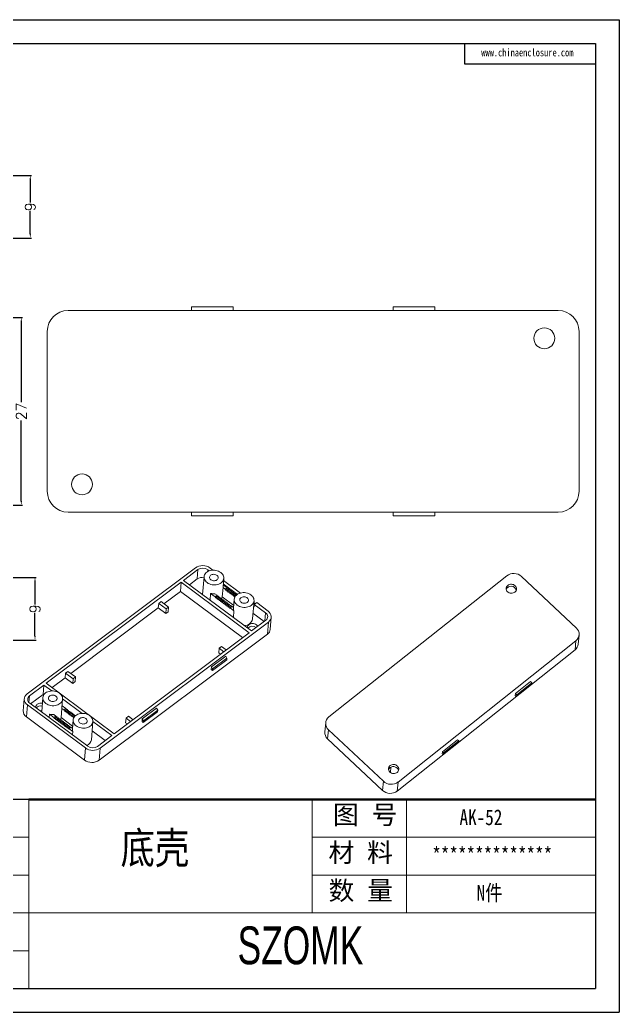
# Model space of a CAD drawing. Header units: inches. Extents: x 3160 to 3809, y 1126 to 1300.
# Drawn here: x 3559.9 to 3646.1, y 1128.8 to 1271.4 of the extents above; entities that cross this region are included whole.
import ezdxf

# ---------------------------------------------------------------- set-up
doc = ezdxf.new("R2010")
doc.units = ezdxf.units.IN
doc.header["$LTSCALE"] = 15
doc.layers.add('文字', color=81, linetype='Continuous')
doc.layers.add('粗实线', color=7, linetype='Continuous', lineweight=30)
doc.layers.add('细实线', color=3, linetype='Continuous', lineweight=9)
doc.styles.get("Standard").update_dxf_attribs({"font": 'txt', "bigfont": 'gbcbig.shx'})
doc.styles.add('宋体', font='', dxfattribs={"width": 0.8, "height": 3.5})
doc.styles.add('长仿宋', font='', dxfattribs={"width": 0.7, "height": 4})
doc.styles.get('宋体').set_extended_font_data('SimSun')
doc.styles.get('长仿宋').set_extended_font_data('SimSun')
doc.dimstyles.new('2', dxfattribs={"dimtxt": 1.5, "dimasz": 0.6, "dimexe": 0.18, "dimexo": 0.0625, "dimgap": 0.09, "dimtad": 0, "dimdsep": 46, "dimtxsty": 'Standard', "dimcen": 0, "dimclrd": 3, "dimclre": 3, "dimadec": 0, "dimazin": 2, "dimtfac": 1, "dimtofl": 0, "dimtmove": 0, "dimatfit": 3, "dimfxl": 1, "dimtolj": 1, "dimtzin": 0, "dimarcsym": 0})

# ---------------------------------------------------------------- blocks, each defined once
blk = doc.blocks.new('*D279')
at = {"color": 3, "lineweight": -2}
for p, q in [((3548.81, 1228.64), (3560.32, 1228.64)), ((3560.14, 1228.04), (3560.14, 1216.48)), ((3560.14, 1202.24), (3560.14, 1213.8)), ((3548.81, 1201.64), (3560.32, 1201.64))]:
    blk.add_line(p, q, dxfattribs=at)
at = {"color": 3}
for points in [[(3560.04, 1228.04), (3560.24, 1228.04), (3560.14, 1228.64)], [(3560.04, 1202.24), (3560.24, 1202.24), (3560.14, 1201.64)]]:
    blk.add_solid(points, dxfattribs=at)
at = {"layer": 'Defpoints', "color": 0}
for p in [(3548.75, 1228.64), (3560.14, 1228.64), (3548.75, 1201.64)]:
    blk.add_point(p, dxfattribs=at)
at = {"color": 0, "insert": (3560.14, 1215.14), "char_height": 1.5, "attachment_point": 5, "rotation": 90}
blk.add_mtext('\\A1;27', dxfattribs=at)
blk = doc.blocks.new('*D282')
at = {"color": 3, "lineweight": -2}
for p, q in [((3551.81, 1191.26), (3562.29, 1191.26)), ((3562.11, 1190.66), (3562.11, 1187.35)), ((3562.11, 1182.86), (3562.11, 1186.17)), ((3550.16, 1182.26), (3562.29, 1182.26))]:
    blk.add_line(p, q, dxfattribs=at)
at = {"color": 3}
for points in [[(3562.01, 1190.66), (3562.21, 1190.66), (3562.11, 1191.26)], [(3562.01, 1182.86), (3562.21, 1182.86), (3562.11, 1182.26)]]:
    blk.add_solid(points, dxfattribs=at)
at = {"layer": 'Defpoints', "color": 0}
for p in [(3551.75, 1191.26), (3562.11, 1191.26), (3550.1, 1182.26)]:
    blk.add_point(p, dxfattribs=at)
at = {"color": 0, "insert": (3562.11, 1186.76), "char_height": 1.5, "attachment_point": 5, "rotation": 90}
blk.add_mtext('\\A1;9', dxfattribs=at)
blk = doc.blocks.new('*D285')
at = {"color": 3, "lineweight": -2}
for p, q in [((3550.16, 1249.06), (3561.61, 1249.06)), ((3561.43, 1248.46), (3561.43, 1245.15)), ((3561.43, 1240.66), (3561.43, 1243.97)), ((3550.16, 1240.06), (3561.61, 1240.06))]:
    blk.add_line(p, q, dxfattribs=at)
at = {"color": 3}
for points in [[(3561.33, 1248.46), (3561.53, 1248.46), (3561.43, 1249.06)], [(3561.33, 1240.66), (3561.53, 1240.66), (3561.43, 1240.06)]]:
    blk.add_solid(points, dxfattribs=at)
at = {"layer": 'Defpoints', "color": 0}
for p in [(3550.1, 1249.06), (3550.1, 1240.06), (3561.43, 1240.06)]:
    blk.add_point(p, dxfattribs=at)
at = {"color": 0, "insert": (3561.43, 1244.56), "char_height": 1.5, "attachment_point": 5, "rotation": 90}
blk.add_mtext('\\A1;9', dxfattribs=at)

msp = doc.modelspace()

# ---------------------------------------------------------------- linework, layer by layer
for p, q in [((3444.384, 1271.422), (3646.14, 1271.422)), ((3646.14, 1271.422), (3646.14, 1128.767)), ((3449.605, 1268.026), (3642.743, 1268.026)), ((3623.874, 1268.026), (3623.874, 1265.077)), ((3642.743, 1268.026), (3642.743, 1132.164)), ((3623.874, 1265.077), (3642.743, 1265.077)), ((3561.226, 1159.336), (3520.467, 1159.336)), ((3449.605, 1132.164), (3642.743, 1132.164)), ((3444.384, 1128.767), (3646.14, 1128.767))]:
    msp.add_line(p, q)
at = {"color": 7, "linetype": 'Continuous', "lineweight": 15}
for p, q in [((3584.622, 1230.141), (3584.622, 1229.641)), ((3590.622, 1230.141), (3584.622, 1230.141)), ((3590.622, 1230.141), (3590.622, 1229.641)), ((3613.622, 1230.141), (3613.622, 1229.641)), ((3619.622, 1230.141), (3613.622, 1230.141)), ((3619.622, 1230.141), (3619.622, 1229.641)), ((3566.872, 1229.641), (3637.372, 1229.641)), ((3563.872, 1203.641), (3563.872, 1226.641)), ((3640.372, 1226.641), (3640.372, 1203.641)), ((3637.372, 1200.641), (3566.872, 1200.641)), ((3584.622, 1200.141), (3584.622, 1200.641)), ((3590.622, 1200.141), (3584.622, 1200.141)), ((3590.622, 1200.141), (3590.622, 1200.641)), ((3613.622, 1200.141), (3613.622, 1200.641)), ((3619.622, 1200.141), (3613.622, 1200.141)), ((3619.622, 1200.141), (3619.622, 1200.641)), ((3585.176, 1192.654), (3560.962, 1174.518)), ((3587.711, 1192.308), (3587.294, 1192.618)), ((3585.539, 1192.385), (3583.478, 1190.841)), ((3585.539, 1192.385), (3585.429, 1191.05)), ((3586.425, 1191.365), (3586.215, 1188.808)), ((3587.163, 1192.203), (3586.95, 1192.361)), ((3604.388, 1171.2), (3629.974, 1191.505)), ((3632.092, 1191.402), (3639.983, 1183.989)), ((3583.134, 1190.584), (3563.729, 1176.05)), ((3583.134, 1190.584), (3583.025, 1189.249)), ((3583.134, 1190.584), (3592.917, 1183.316)), ((3593.261, 1183.573), (3583.478, 1190.841)), ((3585.429, 1191.05), (3584.317, 1190.217)), ((3589.044, 1188.467), (3589.154, 1189.802)), ((3589.459, 1189.574), (3589.154, 1189.802)), ((3589.161, 1189.863), (3589.266, 1191.131)), ((3589.734, 1189.78), (3589.188, 1190.186)), ((3589.2, 1190.335), (3591.225, 1188.83)), ((3591.66, 1189.02), (3589.24, 1190.818)), ((3589.459, 1189.574), (3589.734, 1189.78)), ((3589.818, 1189.629), (3589.734, 1189.78)), ((3629.943, 1189.678), (3630.192, 1189.875)), ((3630.192, 1189.875), (3630.27, 1189.931)), ((3583.025, 1189.249), (3580.666, 1187.482)), ((3583.025, 1189.249), (3591.968, 1182.605)), ((3587.299, 1188.003), (3587.378, 1188.968)), ((3587.378, 1188.968), (3588.017, 1188.494)), ((3587.986, 1188.927), (3588.292, 1188.7)), ((3588.017, 1188.494), (3588.292, 1188.7)), ((3588.101, 1188.343), (3588.017, 1188.494)), ((3588.101, 1188.343), (3588.375, 1188.549)), ((3588.198, 1188.359), (3588.101, 1188.343)), ((3588.198, 1188.359), (3588.473, 1188.565)), ((3588.282, 1188.209), (3588.198, 1188.359)), ((3588.282, 1188.209), (3588.557, 1188.414)), ((3588.292, 1188.7), (3588.375, 1188.549)), ((3588.375, 1188.549), (3588.473, 1188.565)), ((3588.379, 1188.225), (3588.654, 1188.43)), ((3588.473, 1188.565), (3588.557, 1188.414)), ((3588.557, 1188.414), (3588.654, 1188.43)), ((3588.654, 1188.43), (3588.738, 1188.28)), ((3590.699, 1187.237), (3589.044, 1188.467)), ((3589.543, 1189.424), (3589.459, 1189.574)), ((3589.543, 1189.424), (3589.818, 1189.629)), ((3589.641, 1189.44), (3589.543, 1189.424)), ((3589.641, 1189.44), (3589.915, 1189.645)), ((3589.724, 1189.289), (3589.641, 1189.44)), ((3589.724, 1189.289), (3589.999, 1189.495)), ((3589.822, 1189.305), (3589.724, 1189.289)), ((3589.915, 1189.645), (3589.818, 1189.629)), ((3589.822, 1189.305), (3590.097, 1189.511)), ((3589.906, 1189.154), (3589.822, 1189.305)), ((3589.906, 1189.154), (3590.18, 1189.36)), ((3590.003, 1189.171), (3589.906, 1189.154)), ((3589.999, 1189.495), (3589.915, 1189.645)), ((3590.097, 1189.511), (3589.999, 1189.495)), ((3590.003, 1189.171), (3590.278, 1189.376)), ((3590.087, 1189.02), (3590.003, 1189.171)), ((3590.087, 1189.02), (3590.361, 1189.226)), ((3590.184, 1189.036), (3590.087, 1189.02)), ((3590.18, 1189.36), (3590.097, 1189.511)), ((3590.278, 1189.376), (3590.18, 1189.36)), ((3590.184, 1189.036), (3590.459, 1189.242)), ((3590.268, 1188.885), (3590.184, 1189.036)), ((3590.268, 1188.885), (3590.543, 1189.091)), ((3590.365, 1188.901), (3590.268, 1188.885)), ((3590.361, 1189.226), (3590.278, 1189.376)), ((3590.459, 1189.242), (3590.361, 1189.226)), ((3590.365, 1188.901), (3590.64, 1189.107)), ((3590.449, 1188.751), (3590.365, 1188.901)), ((3590.449, 1188.751), (3590.724, 1188.956)), ((3590.546, 1188.767), (3590.449, 1188.751)), ((3590.543, 1189.091), (3590.459, 1189.242)), ((3590.64, 1189.107), (3590.543, 1189.091)), ((3590.546, 1188.767), (3590.821, 1188.973)), ((3590.63, 1188.616), (3590.546, 1188.767)), ((3590.63, 1188.616), (3590.905, 1188.822)), ((3590.728, 1188.632), (3590.63, 1188.616)), ((3590.724, 1188.956), (3590.64, 1189.107)), ((3590.821, 1188.973), (3590.724, 1188.956)), ((3590.728, 1188.632), (3591.002, 1188.838)), ((3590.811, 1188.481), (3590.728, 1188.632)), ((3590.811, 1188.481), (3590.962, 1188.594)), ((3590.892, 1188.495), (3590.811, 1188.481)), ((3590.905, 1188.822), (3590.821, 1188.973)), ((3591.002, 1188.838), (3590.905, 1188.822)), ((3591.072, 1188.712), (3591.002, 1188.838)), ((3579.902, 1187.537), (3579.847, 1186.87)), ((3580.246, 1187.794), (3579.902, 1187.537)), ((3579.902, 1187.537), (3580.989, 1186.729)), ((3581.333, 1186.987), (3580.246, 1187.794)), ((3580.989, 1186.729), (3581.333, 1186.987)), ((3581.333, 1186.987), (3581.278, 1186.319)), ((3588.379, 1188.225), (3588.282, 1188.209)), ((3588.463, 1188.074), (3588.379, 1188.225)), ((3588.463, 1188.074), (3588.738, 1188.28)), ((3588.56, 1188.09), (3588.463, 1188.074)), ((3588.56, 1188.09), (3588.835, 1188.296)), ((3588.644, 1187.939), (3588.56, 1188.09)), ((3588.644, 1187.939), (3588.919, 1188.145)), ((3588.742, 1187.955), (3588.644, 1187.939)), ((3588.738, 1188.28), (3588.835, 1188.296)), ((3588.742, 1187.955), (3589.016, 1188.161)), ((3588.825, 1187.805), (3588.742, 1187.955)), ((3588.825, 1187.805), (3589.1, 1188.011)), ((3588.923, 1187.821), (3588.825, 1187.805)), ((3588.835, 1188.296), (3588.919, 1188.145)), ((3588.919, 1188.145), (3589.016, 1188.161)), ((3588.923, 1187.821), (3589.197, 1188.027)), ((3589.006, 1187.67), (3588.923, 1187.821)), ((3589.006, 1187.67), (3589.281, 1187.876)), ((3589.104, 1187.686), (3589.006, 1187.67)), ((3589.016, 1188.161), (3589.1, 1188.011)), ((3589.1, 1188.011), (3589.197, 1188.027)), ((3589.104, 1187.686), (3589.379, 1187.892)), ((3589.188, 1187.536), (3589.104, 1187.686)), ((3589.188, 1187.536), (3589.462, 1187.741)), ((3589.285, 1187.552), (3589.188, 1187.536)), ((3589.197, 1188.027), (3589.281, 1187.876)), ((3589.281, 1187.876), (3589.379, 1187.892)), ((3589.285, 1187.552), (3589.56, 1187.758)), ((3589.369, 1187.401), (3589.285, 1187.552)), ((3589.369, 1187.401), (3589.644, 1187.607)), ((3589.466, 1187.417), (3589.369, 1187.401)), ((3589.379, 1187.892), (3589.462, 1187.741)), ((3589.462, 1187.741), (3589.56, 1187.758)), ((3589.466, 1187.417), (3589.741, 1187.623)), ((3589.55, 1187.266), (3589.466, 1187.417)), ((3589.55, 1187.266), (3589.825, 1187.472)), ((3589.647, 1187.283), (3589.55, 1187.266)), ((3589.56, 1187.758), (3589.644, 1187.607)), ((3589.644, 1187.607), (3589.741, 1187.623)), ((3589.647, 1187.283), (3589.922, 1187.488)), ((3589.731, 1187.132), (3589.647, 1187.283)), ((3589.731, 1187.132), (3590.006, 1187.338)), ((3589.829, 1187.148), (3589.731, 1187.132)), ((3589.741, 1187.623), (3589.825, 1187.472)), ((3589.825, 1187.472), (3589.922, 1187.488)), ((3589.829, 1187.148), (3590.103, 1187.354)), ((3589.912, 1186.997), (3589.829, 1187.148)), ((3589.912, 1186.997), (3590.187, 1187.203)), ((3590.01, 1187.013), (3589.912, 1186.997)), ((3589.922, 1187.488), (3590.006, 1187.338)), ((3590.006, 1187.338), (3590.103, 1187.354)), ((3590.01, 1187.013), (3590.284, 1187.219)), ((3590.093, 1186.863), (3590.01, 1187.013)), ((3590.093, 1186.863), (3590.368, 1187.068)), ((3590.103, 1187.354), (3590.187, 1187.203)), ((3590.187, 1187.203), (3590.284, 1187.219)), ((3590.191, 1186.879), (3590.466, 1187.085)), ((3590.284, 1187.219), (3590.368, 1187.068)), ((3590.368, 1187.068), (3590.466, 1187.085)), ((3590.466, 1187.085), (3590.674, 1186.93)), ((3590.773, 1188.135), (3590.669, 1186.867)), ((3593.399, 1185.298), (3593.613, 1187.901)), ((3593.548, 1187.105), (3593.626, 1187.047)), ((3593.759, 1187.46), (3593.588, 1187.588)), ((3593.626, 1187.047), (3593.653, 1187.381)), ((3593.653, 1187.381), (3593.997, 1187.638)), ((3595.284, 1186.17), (3593.653, 1187.381)), ((3595.627, 1186.427), (3593.997, 1187.638)), ((3579.847, 1186.87), (3567.271, 1177.45)), ((3579.847, 1186.87), (3580.934, 1186.062)), ((3580.989, 1186.729), (3580.934, 1186.062)), ((3580.934, 1186.062), (3581.278, 1186.319)), ((3590.191, 1186.879), (3590.093, 1186.863)), ((3590.191, 1186.879), (3590.734, 1186.475)), ((3590.734, 1186.475), (3590.655, 1185.509)), ((3595.059, 1184.92), (3593.465, 1186.104)), ((3595.949, 1183.797), (3596.092, 1185.532)), ((3571.469, 1166.712), (3595.684, 1184.848)), ((3593.261, 1183.573), (3595.321, 1185.117)), ((3595.541, 1183.112), (3595.684, 1184.848)), ((3571.326, 1164.976), (3595.541, 1183.112)), ((3573.511, 1168.782), (3592.917, 1183.316)), ((3640.262, 1181.675), (3640.387, 1182.982)), ((3588.598, 1181.077), (3588.942, 1181.334)), ((3588.942, 1181.334), (3589.609, 1180.838)), ((3639.923, 1182.158), (3614.337, 1161.854)), ((3639.798, 1180.851), (3639.923, 1182.158)), ((3587.499, 1178.404), (3589.56, 1179.948)), ((3588.598, 1181.077), (3588.543, 1180.409)), ((3588.791, 1180.225), (3588.543, 1180.409)), ((3589.265, 1180.581), (3588.598, 1181.077)), ((3589.56, 1179.948), (3589.727, 1179.646)), ((3639.798, 1180.851), (3614.212, 1160.547)), ((3587.466, 1178.004), (3587.499, 1178.404)), ((3587.666, 1178.103), (3587.499, 1178.404)), ((3589.708, 1179.413), (3587.647, 1177.869)), ((3589.727, 1179.646), (3587.666, 1178.103)), ((3589.727, 1179.646), (3589.708, 1179.413)), ((3566.507, 1177.504), (3566.452, 1176.837)), ((3566.851, 1177.762), (3566.507, 1177.504)), ((3566.507, 1177.504), (3567.594, 1176.697)), ((3567.938, 1176.954), (3566.851, 1177.762)), ((3567.594, 1176.697), (3567.938, 1176.954)), ((3567.938, 1176.954), (3567.883, 1176.287)), ((3587.647, 1177.869), (3587.466, 1178.004)), ((3587.647, 1177.869), (3587.666, 1178.103)), ((3563.385, 1175.792), (3561.324, 1174.249)), ((3563.385, 1175.792), (3563.275, 1174.457)), ((3564.527, 1174.944), (3563.385, 1175.792)), ((3563.729, 1176.05), (3573.511, 1168.782)), ((3566.452, 1176.837), (3564.568, 1175.426)), ((3566.452, 1176.837), (3567.539, 1176.029)), ((3567.594, 1176.697), (3567.539, 1176.029)), ((3567.539, 1176.029), (3567.883, 1176.287)), ((3633.409, 1176.292), (3631.232, 1174.564)), ((3631.386, 1174.227), (3633.564, 1175.955)), ((3633.581, 1176.131), (3631.403, 1174.403)), ((3633.581, 1176.131), (3633.409, 1176.292)), ((3633.564, 1175.955), (3633.581, 1176.131)), ((3563.275, 1174.457), (3561.477, 1173.111)), ((3563.375, 1174.384), (3563.275, 1174.457)), ((3631.232, 1174.564), (3631.203, 1174.263)), ((3631.203, 1174.263), (3631.386, 1174.227)), ((3631.403, 1174.403), (3631.232, 1174.564)), ((3631.403, 1174.403), (3631.386, 1174.227)), ((3560.554, 1173.834), (3560.411, 1172.098)), ((3561.019, 1172.939), (3560.876, 1171.203)), ((3561.019, 1172.939), (3569.352, 1166.748)), ((3561.362, 1173.196), (3569.695, 1167.005)), ((3563.241, 1174.001), (3563.07, 1171.927)), ((3565.977, 1172.499), (3566.082, 1173.767)), ((3566.004, 1172.822), (3566.55, 1172.416)), ((3568.875, 1171.714), (3566.083, 1173.788)), ((3560.876, 1171.203), (3569.209, 1165.012)), ((3564.154, 1171.121), (3564.194, 1171.604)), ((3564.833, 1171.13), (3564.194, 1171.604)), ((3565.108, 1171.336), (3564.802, 1171.563)), ((3565.108, 1171.336), (3564.833, 1171.13)), ((3565.289, 1171.201), (3565.014, 1170.995)), ((3565.108, 1171.336), (3565.191, 1171.185)), ((3565.191, 1171.185), (3565.289, 1171.201)), ((3565.289, 1171.201), (3565.373, 1171.05)), ((3565.86, 1171.103), (3565.97, 1172.437)), ((3565.97, 1172.437), (3566.276, 1172.21)), ((3566.55, 1172.416), (3566.276, 1172.21)), ((3566.359, 1172.059), (3566.276, 1172.21)), ((3566.634, 1172.265), (3566.359, 1172.059)), ((3566.457, 1172.076), (3566.359, 1172.059)), ((3566.731, 1172.281), (3566.457, 1172.076)), ((3566.54, 1171.925), (3566.457, 1172.076)), ((3566.815, 1172.131), (3566.54, 1171.925)), ((3566.638, 1171.941), (3566.54, 1171.925)), ((3566.634, 1172.265), (3566.55, 1172.416)), ((3566.731, 1172.281), (3566.634, 1172.265)), ((3566.913, 1172.147), (3566.638, 1171.941)), ((3566.722, 1171.79), (3566.638, 1171.941)), ((3566.996, 1171.996), (3566.722, 1171.79)), ((3566.819, 1171.806), (3566.722, 1171.79)), ((3566.815, 1172.131), (3566.731, 1172.281)), ((3566.913, 1172.147), (3566.815, 1172.131)), ((3567.094, 1172.012), (3566.819, 1171.806)), ((3566.903, 1171.656), (3566.819, 1171.806)), ((3567.177, 1171.861), (3566.903, 1171.656)), ((3567, 1171.672), (3566.903, 1171.656)), ((3566.996, 1171.996), (3566.913, 1172.147)), ((3567.094, 1172.012), (3566.996, 1171.996)), ((3567.275, 1171.878), (3567, 1171.672)), ((3567.084, 1171.521), (3567, 1171.672)), ((3567.359, 1171.727), (3567.084, 1171.521)), ((3567.181, 1171.537), (3567.084, 1171.521)), ((3567.177, 1171.861), (3567.094, 1172.012)), ((3567.275, 1171.878), (3567.177, 1171.861)), ((3567.456, 1171.743), (3567.181, 1171.537)), ((3567.265, 1171.387), (3567.181, 1171.537)), ((3567.54, 1171.592), (3567.265, 1171.387)), ((3567.362, 1171.403), (3567.265, 1171.387)), ((3567.359, 1171.727), (3567.275, 1171.878)), ((3567.456, 1171.743), (3567.359, 1171.727)), ((3567.637, 1171.608), (3567.362, 1171.403)), ((3567.446, 1171.252), (3567.362, 1171.403)), ((3567.721, 1171.458), (3567.446, 1171.252)), ((3567.544, 1171.268), (3567.446, 1171.252)), ((3567.54, 1171.592), (3567.456, 1171.743)), ((3567.637, 1171.608), (3567.54, 1171.592)), ((3567.818, 1171.474), (3567.544, 1171.268)), ((3567.627, 1171.117), (3567.544, 1171.268)), ((3567.778, 1171.23), (3567.627, 1171.117)), ((3567.721, 1171.458), (3567.637, 1171.608)), ((3567.818, 1171.474), (3567.721, 1171.458)), ((3567.888, 1171.348), (3567.818, 1171.474)), ((3575.203, 1171.044), (3575.546, 1171.301)), ((3575.546, 1171.301), (3576.214, 1170.806)), ((3577.538, 1170.944), (3579.599, 1172.488)), ((3579.747, 1171.953), (3577.687, 1170.409)), ((3579.767, 1172.186), (3577.706, 1170.643)), ((3579.599, 1172.488), (3579.767, 1172.186)), ((3579.767, 1172.186), (3579.747, 1171.953)), ((3564.917, 1170.979), (3564.833, 1171.13)), ((3565.191, 1171.185), (3564.917, 1170.979)), ((3565.014, 1170.995), (3564.917, 1170.979)), ((3565.098, 1170.844), (3565.014, 1170.995)), ((3565.373, 1171.05), (3565.098, 1170.844)), ((3565.195, 1170.861), (3565.098, 1170.844)), ((3565.47, 1171.066), (3565.195, 1170.861)), ((3565.279, 1170.71), (3565.195, 1170.861)), ((3565.554, 1170.916), (3565.279, 1170.71)), ((3565.376, 1170.726), (3565.279, 1170.71)), ((3565.373, 1171.05), (3565.47, 1171.066)), ((3565.651, 1170.932), (3565.376, 1170.726)), ((3565.46, 1170.575), (3565.376, 1170.726)), ((3565.735, 1170.781), (3565.46, 1170.575)), ((3565.558, 1170.591), (3565.46, 1170.575)), ((3565.47, 1171.066), (3565.554, 1170.916)), ((3565.554, 1170.916), (3565.651, 1170.932)), ((3565.832, 1170.797), (3565.558, 1170.591)), ((3565.641, 1170.441), (3565.558, 1170.591)), ((3565.916, 1170.646), (3565.641, 1170.441)), ((3565.739, 1170.457), (3565.641, 1170.441)), ((3565.651, 1170.932), (3565.735, 1170.781)), ((3565.735, 1170.781), (3565.832, 1170.797)), ((3566.014, 1170.663), (3565.739, 1170.457)), ((3565.822, 1170.306), (3565.739, 1170.457)), ((3566.097, 1170.512), (3565.822, 1170.306)), ((3565.92, 1170.322), (3565.822, 1170.306)), ((3565.832, 1170.797), (3565.916, 1170.646)), ((3565.86, 1171.103), (3567.515, 1169.873)), ((3565.916, 1170.646), (3566.014, 1170.663)), ((3566.195, 1170.528), (3565.92, 1170.322)), ((3566.004, 1170.171), (3565.92, 1170.322)), ((3566.278, 1170.377), (3566.004, 1170.171)), ((3566.101, 1170.188), (3566.004, 1170.171)), ((3566.014, 1170.663), (3566.097, 1170.512)), ((3566.097, 1170.512), (3566.195, 1170.528)), ((3566.376, 1170.393), (3566.101, 1170.188)), ((3566.185, 1170.037), (3566.101, 1170.188)), ((3566.46, 1170.243), (3566.185, 1170.037)), ((3566.282, 1170.053), (3566.185, 1170.037)), ((3566.195, 1170.528), (3566.278, 1170.377)), ((3566.278, 1170.377), (3566.376, 1170.393)), ((3566.557, 1170.259), (3566.282, 1170.053)), ((3566.366, 1169.902), (3566.282, 1170.053)), ((3566.641, 1170.108), (3566.366, 1169.902)), ((3566.463, 1169.918), (3566.366, 1169.902)), ((3566.376, 1170.393), (3566.46, 1170.243)), ((3566.46, 1170.243), (3566.557, 1170.259)), ((3566.738, 1170.124), (3566.463, 1169.918)), ((3566.547, 1169.768), (3566.463, 1169.918)), ((3566.822, 1169.974), (3566.547, 1169.768)), ((3566.645, 1169.784), (3566.547, 1169.768)), ((3566.557, 1170.259), (3566.641, 1170.108)), ((3566.641, 1170.108), (3566.738, 1170.124)), ((3566.919, 1169.99), (3566.645, 1169.784)), ((3566.728, 1169.633), (3566.645, 1169.784)), ((3567.003, 1169.839), (3566.728, 1169.633)), ((3566.738, 1170.124), (3566.822, 1169.974)), ((3566.822, 1169.974), (3566.919, 1169.99)), ((3567.101, 1169.855), (3566.826, 1169.649)), ((3566.919, 1169.99), (3567.003, 1169.839)), ((3567.003, 1169.839), (3567.101, 1169.855)), ((3567.101, 1169.855), (3567.184, 1169.704)), ((3567.589, 1170.771), (3567.485, 1169.503)), ((3567.708, 1171.131), (3567.627, 1171.117)), ((3570.215, 1167.934), (3570.429, 1170.537)), ((3573.168, 1168.524), (3570.431, 1170.558)), ((3575.203, 1171.044), (3575.148, 1170.377)), ((3575.395, 1170.193), (3575.148, 1170.377)), ((3575.87, 1170.548), (3575.203, 1171.044)), ((3577.505, 1170.544), (3577.538, 1170.944)), ((3577.687, 1170.409), (3577.505, 1170.544)), ((3577.706, 1170.643), (3577.538, 1170.944)), ((3577.687, 1170.409), (3577.706, 1170.643)), ((3603.924, 1170.376), (3603.799, 1169.069)), ((3566.826, 1169.649), (3566.728, 1169.633)), ((3566.909, 1169.499), (3566.826, 1169.649)), ((3567.184, 1169.704), (3566.909, 1169.499)), ((3567.007, 1169.515), (3566.909, 1169.499)), ((3567.282, 1169.72), (3567.007, 1169.515)), ((3567.55, 1169.111), (3567.007, 1169.515)), ((3567.184, 1169.704), (3567.282, 1169.72)), ((3567.49, 1169.566), (3567.282, 1169.72)), ((3567.55, 1169.111), (3567.511, 1168.628)), ((3572.218, 1167.813), (3570.321, 1169.223)), ((3571.107, 1166.981), (3573.168, 1168.524)), ((3604.328, 1169.37), (3604.203, 1168.062)), ((3612.219, 1161.957), (3604.328, 1169.37)), ((3612.094, 1160.65), (3604.203, 1168.062)), ((3622.884, 1167.94), (3620.707, 1166.212)), ((3620.862, 1165.875), (3623.039, 1167.603)), ((3623.056, 1167.779), (3620.878, 1166.051)), ((3623.056, 1167.779), (3622.884, 1167.94)), ((3623.039, 1167.603), (3623.056, 1167.779)), ((3569.209, 1165.012), (3569.352, 1166.748)), ((3571.469, 1166.712), (3571.326, 1164.976)), ((3620.707, 1166.212), (3620.678, 1165.91)), ((3620.678, 1165.91), (3620.862, 1165.875)), ((3620.878, 1166.051), (3620.707, 1166.212)), ((3620.878, 1166.051), (3620.862, 1165.875)), ((3613.224, 1163.223), (3613.298, 1163.993)), ((3612.094, 1160.65), (3612.219, 1161.957)), ((3614.337, 1161.854), (3614.212, 1160.547))]:
    msp.add_line(p, q, dxfattribs=at)
at = {"color": 8, "linetype": 'Continuous', "lineweight": 15}
for p, q in [((3586.95, 1192.361), (3586.928, 1192.092)), ((3630.192, 1189.875), (3630.194, 1189.897)), ((3595.284, 1186.17), (3595.189, 1185.017)), ((3561.324, 1174.249), (3561.246, 1173.298))]:
    msp.add_line(p, q, dxfattribs=at)
at = {"color": 7, "linetype": 'Continuous', "lineweight": 15, "flags": 128}
for points in [[(3586.867, 1190.515), (3587.023, 1190.413), (3587.197, 1190.328), (3587.384, 1190.262), (3587.58, 1190.217), (3587.782, 1190.192), (3587.985, 1190.188), (3588.185, 1190.206), (3588.378, 1190.246), (3588.56, 1190.305), (3588.728, 1190.384), (3588.878, 1190.481), (3589.007, 1190.593), (3589.112, 1190.719), (3589.191, 1190.855), (3589.243, 1190.999), (3589.267, 1191.148), (3589.261, 1191.3), (3589.227, 1191.45), (3589.165, 1191.596), (3589.076, 1191.735), (3588.961, 1191.865), (3588.824, 1191.981), (3588.667, 1192.083), (3588.494, 1192.168), (3588.307, 1192.234), (3588.111, 1192.28), (3587.909, 1192.305), (3587.706, 1192.308), (3587.506, 1192.29), (3587.313, 1192.25), (3587.13, 1192.191), (3586.963, 1192.112), (3586.813, 1192.015), (3586.684, 1191.903), (3586.579, 1191.778), (3586.499, 1191.641), (3586.447, 1191.497), (3586.424, 1191.348), (3586.429, 1191.196), (3586.464, 1191.046), (3586.526, 1190.9), (3586.615, 1190.761), (3586.73, 1190.632), (3586.867, 1190.515)], [(3587.416, 1190.926), (3587.523, 1190.862), (3587.646, 1190.815), (3587.778, 1190.788), (3587.913, 1190.783), (3588.044, 1190.8), (3588.167, 1190.838), (3588.274, 1190.895), (3588.362, 1190.968), (3588.425, 1191.054), (3588.461, 1191.15), (3588.469, 1191.25), (3588.447, 1191.35), (3588.397, 1191.445), (3588.321, 1191.531), (3588.223, 1191.604), (3588.108, 1191.66), (3587.98, 1191.697), (3587.846, 1191.713), (3587.711, 1191.707), (3587.584, 1191.68), (3587.468, 1191.632), (3587.37, 1191.567), (3587.294, 1191.486), (3587.244, 1191.395), (3587.222, 1191.296), (3587.23, 1191.196), (3587.266, 1191.097), (3587.329, 1191.006), (3587.416, 1190.926)], [(3589.161, 1189.863), (3589.161, 1189.858), (3589.154, 1189.802)], [(3631.165, 1190.072), (3631.054, 1190.158), (3630.926, 1190.224), (3630.787, 1190.267), (3630.641, 1190.287), (3630.495, 1190.282), (3630.353, 1190.252), (3630.222, 1190.198), (3630.106, 1190.123), (3630.009, 1190.029), (3629.937, 1189.921), (3629.89, 1189.802), (3629.872, 1189.676), (3629.882, 1189.549), (3629.921, 1189.425), (3629.986, 1189.31), (3630.076, 1189.208), (3630.187, 1189.122), (3630.314, 1189.055), (3630.454, 1189.012), (3630.599, 1188.992), (3630.746, 1188.998), (3630.888, 1189.028), (3631.019, 1189.081), (3631.135, 1189.156), (3631.231, 1189.25), (3631.304, 1189.358), (3631.351, 1189.478), (3631.369, 1189.603), (3631.359, 1189.73), (3631.32, 1189.854), (3631.255, 1189.969), (3631.165, 1190.072)], [(3591.214, 1187.285), (3591.371, 1187.183), (3591.545, 1187.098), (3591.732, 1187.032), (3591.928, 1186.986), (3592.13, 1186.961), (3592.333, 1186.958), (3592.533, 1186.976), (3592.726, 1187.016), (3592.908, 1187.075), (3593.076, 1187.154), (3593.226, 1187.251), (3593.355, 1187.363), (3593.46, 1187.488), (3593.539, 1187.625), (3593.591, 1187.769), (3593.615, 1187.918), (3593.609, 1188.07), (3593.575, 1188.22), (3593.513, 1188.366), (3593.423, 1188.505), (3593.309, 1188.634), (3593.172, 1188.751), (3593.015, 1188.853), (3592.842, 1188.937), (3592.655, 1189.003), (3592.458, 1189.049), (3592.257, 1189.074), (3592.054, 1189.078), (3591.854, 1189.06), (3591.661, 1189.02), (3591.478, 1188.961), (3591.31, 1188.882), (3591.161, 1188.785), (3591.032, 1188.673), (3590.927, 1188.547), (3590.847, 1188.411), (3590.795, 1188.267), (3590.772, 1188.118), (3590.777, 1187.966), (3590.811, 1187.816), (3590.874, 1187.67), (3590.963, 1187.531), (3591.077, 1187.401), (3591.214, 1187.285)], [(3591.764, 1187.696), (3591.871, 1187.632), (3591.994, 1187.585), (3592.126, 1187.558), (3592.26, 1187.553), (3592.392, 1187.57), (3592.515, 1187.608), (3592.622, 1187.665), (3592.71, 1187.738), (3592.773, 1187.824), (3592.809, 1187.92), (3592.816, 1188.02), (3592.795, 1188.12), (3592.745, 1188.215), (3592.669, 1188.301), (3592.571, 1188.374), (3592.455, 1188.43), (3592.328, 1188.467), (3592.193, 1188.483), (3592.059, 1188.477), (3591.931, 1188.449), (3591.816, 1188.402), (3591.718, 1188.336), (3591.642, 1188.256), (3591.592, 1188.165), (3591.57, 1188.066), (3591.577, 1187.966), (3591.613, 1187.867), (3591.677, 1187.776), (3591.764, 1187.696)], [(3594.144, 1184.235), (3594.121, 1184.277), (3594.049, 1184.375), (3593.953, 1184.461), (3593.837, 1184.532), (3593.706, 1184.586), (3593.564, 1184.62), (3593.418, 1184.633), (3593.272, 1184.625), (3593.133, 1184.596), (3593.005, 1184.546), (3592.894, 1184.479), (3592.804, 1184.396), (3592.738, 1184.3), (3592.699, 1184.196), (3592.689, 1184.088), (3592.705, 1183.986)], [(3565.64, 1174.617), (3565.777, 1174.5), (3565.892, 1174.371), (3565.981, 1174.232), (3566.043, 1174.086), (3566.077, 1173.936), (3566.083, 1173.784), (3566.059, 1173.635), (3566.007, 1173.491), (3565.928, 1173.354), (3565.823, 1173.229), (3565.694, 1173.117), (3565.544, 1173.02), (3565.376, 1172.941), (3565.194, 1172.882), (3565.001, 1172.842), (3564.801, 1172.824), (3564.598, 1172.827), (3564.396, 1172.852), (3564.2, 1172.898), (3564.013, 1172.964), (3563.839, 1173.049), (3563.683, 1173.151), (3563.546, 1173.267), (3563.431, 1173.397), (3563.342, 1173.536), (3563.28, 1173.682), (3563.245, 1173.832), (3563.24, 1173.984), (3563.264, 1174.133), (3563.316, 1174.277), (3563.395, 1174.413), (3563.5, 1174.539), (3563.629, 1174.651), (3563.779, 1174.748), (3563.946, 1174.827), (3564.129, 1174.886), (3564.322, 1174.926), (3564.522, 1174.944), (3564.725, 1174.94), (3564.927, 1174.915), (3565.123, 1174.87), (3565.31, 1174.804), (3565.483, 1174.719), (3565.64, 1174.617)], [(3565.091, 1174.206), (3565.178, 1174.126), (3565.241, 1174.035), (3565.277, 1173.936), (3565.285, 1173.836), (3565.263, 1173.737), (3565.213, 1173.646), (3565.137, 1173.565), (3565.039, 1173.5), (3564.923, 1173.452), (3564.795, 1173.425), (3564.661, 1173.419), (3564.527, 1173.435), (3564.399, 1173.472), (3564.284, 1173.528), (3564.186, 1173.601), (3564.11, 1173.687), (3564.06, 1173.782), (3564.038, 1173.882), (3564.046, 1173.982), (3564.082, 1174.078), (3564.145, 1174.164), (3564.232, 1174.237), (3564.34, 1174.294), (3564.462, 1174.332), (3564.594, 1174.349), (3564.729, 1174.344), (3564.861, 1174.317), (3564.983, 1174.27), (3565.091, 1174.206)], [(3563.172, 1173.155), (3563.115, 1173.166), (3562.968, 1173.179), (3562.823, 1173.171), (3562.683, 1173.142), (3562.556, 1173.092), (3562.445, 1173.025), (3562.355, 1172.942), (3562.289, 1172.846), (3562.25, 1172.742), (3562.24, 1172.634), (3562.256, 1172.532)], [(3562.872, 1172.074), (3563.008, 1172.063), (3563.082, 1172.064)], [(3565.97, 1172.437), (3565.977, 1172.494), (3565.977, 1172.499)], [(3569.988, 1171.387), (3570.125, 1171.27), (3570.239, 1171.141), (3570.329, 1171.002), (3570.391, 1170.856), (3570.425, 1170.705), (3570.431, 1170.554), (3570.407, 1170.405), (3570.355, 1170.261), (3570.276, 1170.124), (3570.171, 1169.999), (3570.042, 1169.887), (3569.892, 1169.79), (3569.724, 1169.711), (3569.542, 1169.651), (3569.349, 1169.612), (3569.149, 1169.594), (3568.946, 1169.597), (3568.744, 1169.622), (3568.548, 1169.668), (3568.361, 1169.734), (3568.187, 1169.819), (3568.03, 1169.921), (3567.893, 1170.037), (3567.779, 1170.166), (3567.69, 1170.306), (3567.628, 1170.452), (3567.593, 1170.602), (3567.588, 1170.753), (3567.611, 1170.903), (3567.663, 1171.047), (3567.743, 1171.183), (3567.848, 1171.309), (3567.977, 1171.421), (3568.126, 1171.517), (3568.294, 1171.596), (3568.477, 1171.656), (3568.67, 1171.696), (3568.87, 1171.714), (3569.073, 1171.71), (3569.275, 1171.685), (3569.471, 1171.639), (3569.658, 1171.573), (3569.831, 1171.489), (3569.988, 1171.387)], [(3569.439, 1170.975), (3569.526, 1170.896), (3569.589, 1170.804), (3569.625, 1170.706), (3569.632, 1170.606), (3569.611, 1170.507), (3569.561, 1170.416), (3569.485, 1170.335), (3569.387, 1170.27), (3569.271, 1170.222), (3569.143, 1170.195), (3569.009, 1170.189), (3568.875, 1170.205), (3568.747, 1170.242), (3568.631, 1170.298), (3568.534, 1170.37), (3568.458, 1170.457), (3568.408, 1170.552), (3568.386, 1170.652), (3568.393, 1170.752), (3568.43, 1170.847), (3568.493, 1170.934), (3568.58, 1171.007), (3568.688, 1171.064), (3568.81, 1171.102), (3568.942, 1171.118), (3569.077, 1171.113), (3569.209, 1171.087), (3569.331, 1171.04), (3569.439, 1170.975)], [(3606.54, 1165.867), (3606.597, 1165.81), (3606.659, 1165.755)], [(3614.235, 1164.151), (3614.124, 1164.237), (3613.997, 1164.303), (3613.857, 1164.347), (3613.712, 1164.367), (3613.565, 1164.361), (3613.424, 1164.331), (3613.292, 1164.278), (3613.176, 1164.203), (3613.08, 1164.109), (3613.007, 1164.001), (3612.96, 1163.881), (3612.942, 1163.756), (3612.952, 1163.629), (3612.991, 1163.505), (3613.056, 1163.39), (3613.146, 1163.287), (3613.257, 1163.201), (3613.385, 1163.135), (3613.524, 1163.091), (3613.67, 1163.072), (3613.816, 1163.077), (3613.958, 1163.107), (3614.089, 1163.161), (3614.205, 1163.236), (3614.302, 1163.329), (3614.374, 1163.438), (3614.421, 1163.557), (3614.439, 1163.683), (3614.429, 1163.81), (3614.391, 1163.933), (3614.325, 1164.049), (3614.235, 1164.151)], [(3610.657, 1162), (3610.714, 1161.942), (3610.776, 1161.888)]]:
    msp.add_lwpolyline(points, dxfattribs=at)
at = {"color": 7, "linetype": 'Continuous', "lineweight": 15}
for centre in [(3635.372, 1225.641), (3568.872, 1204.641)]:
    msp.add_circle(centre, 1.5, dxfattribs=at)
for centre, radius, start, end in [((3566.872, 1226.641), 3, 90, 180), ((3637.372, 1226.641), 3, 0, 90), ((3566.872, 1203.641), 3, 180, 270), ((3637.372, 1203.641), 3, 270, 0), ((3586.209, 1191.118), 1.851, 54.13608, 123.92656), ((3586.107, 1190.057), 1.203, 75.26702, 124.35149), ((3586.227, 1191.359), 1.235, 54.18058, 123.88206), ((3630.971, 1190.178), 1.659, 47.50919, 126.93067), ((3630.581, 1189.224), 0.776, 14.55533, 154.51002), ((3587.81, 1190.826), 1.907, 256.8926, 275.2764), ((3588.212, 1188.607), 0.843, 326.8565, 350.40277), ((3591.488, 1186.803), 0.822, 175.5389, 203.50982), ((3594.959, 1185.631), 0.629, 305.19943, 58.90284), ((3595.138, 1185.619), 0.945, 305.29475, 58.80752), ((3592.246, 1185.536), 1.177, 267.83717, 348.31791), ((3593.386, 1183.371), 0.872, 52.26552, 137.60217), ((3594.987, 1183.906), 0.968, 304.9024, 353.49795), ((3639.205, 1183.098), 1.183, 307.40956, 48.86614), ((3639.072, 1181.803), 1.197, 307.34924, 353.88716), ((3561.508, 1173.747), 0.945, 125.29475, 238.80752), ((3561.687, 1173.735), 0.629, 125.19943, 238.90284), ((3562.915, 1171.956), 0.829, 74.33544, 138.58365), ((3561.415, 1172.051), 1.005, 177.33031, 237.53785), ((3564.627, 1173.461), 1.907, 256.8926, 275.2764), ((3565.028, 1171.243), 0.843, 326.8565, 350.40277), ((3605.106, 1170.261), 1.183, 127.40956, 228.86614), ((3568.31, 1169.44), 0.828, 175.64403, 203.4047), ((3605.021, 1168.976), 1.226, 175.61914, 228.14327), ((3569.208, 1168.083), 1.018, 289.02147, 351.58703), ((3570.418, 1168.006), 1.235, 234.18058, 303.88206), ((3570.436, 1168.248), 1.851, 234.13608, 303.92656), ((3570.294, 1166.523), 1.86, 234.32278, 303.73986), ((3613.656, 1163.283), 0.79, 45.8175, 153.3214), ((3613.782, 1163.383), 0.631, 10.61911, 47.76095), ((3613.34, 1163.181), 1.659, 227.50919, 306.93067), ((3613.215, 1161.877), 1.662, 227.58014, 306.85972)]:
    msp.add_arc(centre, radius, start, end, dxfattribs=at)
at = {"layer": '粗实线', "color": 7, "lineweight": 40}
msp.add_line((3642.743, 1159.336), (3561.226, 1159.336), dxfattribs=at)
at = {"layer": '细实线', "color": 7}
for p, q in [((3561.226, 1159.336), (3561.226, 1132.164)), ((3601.985, 1159.336), (3601.985, 1143.033)), ((3615.571, 1159.336), (3615.571, 1143.147)), ((3561.226, 1153.902), (3520.467, 1153.902)), ((3642.743, 1153.902), (3601.985, 1153.902)), ((3561.226, 1148.467), (3520.467, 1148.467)), ((3642.743, 1148.467), (3601.985, 1148.467)), ((3642.743, 1143.033), (3520.467, 1143.033)), ((3561.226, 1137.598), (3520.467, 1137.598))]:
    msp.add_line(p, q, dxfattribs=at)

# ---------------------------------------------------------------- texts
at = {"layer": '文字', "color": 0, "attachment_point": 1, "style": '宋体'}
for s, insert, char_height, width in [('www.chinaenclosure.com', (3626.305, 1267.279), 1.10703, 19.44938), ('{\\H1.111x;AK-52}', (3623.175, 1157.916), 2.03793, 23.56081), ('底壳', (3574.418, 1154.644), 4.5287, 57.89834), ('{\\H1.111x;**************}', (3619.255, 1152.482), 2.03793, 23.56081), ('{\\H1.111x;N件}', (3625.64, 1147.047), 2.03793, 23.56081)]:
    msp.add_mtext(s, dxfattribs=dict(at, insert=insert, char_height=char_height, width=width))
at = {"layer": '粗实线', "insert": (3591.248, 1141.087), "char_height": 5.43449, "width": 60.94244, "attachment_point": 1, "style": '长仿宋'}
msp.add_mtext('{\\fSTXinwei|b0|i0|c134|p2;SZOMK}', dxfattribs=at)
at = {"layer": '细实线', "color": 7, "char_height": 2.71725, "attachment_point": 1}
for s, insert, width in [('{\\fSimSun|b0|i0|c134|p54;图 号}', (3604.973, 1158.511), 13.58623), ('{\\fSimSun|b0|i0|c134|p54;材 料   }', (3604.328, 1153.077), 13.58623), ('{\\fSimSun|b0|i0|c134|p54;数 量}', (3604.342, 1147.615), 12.27686)]:
    msp.add_mtext(s, dxfattribs=dict(at, insert=insert, width=width))

# ---------------------------------------------------------------- dimensions: what is measured, and where the dimension line sits
for base, p1, p2, picture, middle in [((3561.428, 1240.058), (3550.099, 1249.058), (3550.099, 1240.058), '*D285', (3561.428, 1244.558)), ((3560.144, 1228.641), (3548.749, 1201.641), (3548.749, 1228.641), '*D279', (3560.144, 1215.141)), ((3562.109, 1191.258), (3550.099, 1182.258), (3551.749, 1191.258), '*D282', (3562.109, 1186.758))]:
    dim = msp.add_linear_dim(base=base, p1=p1, p2=p2, angle=90, dimstyle='2')
    dim.commit()
    dim.dimension.update_dxf_attribs({"geometry": picture, "text_midpoint": middle})

doc.saveas('drawing.dxf')
